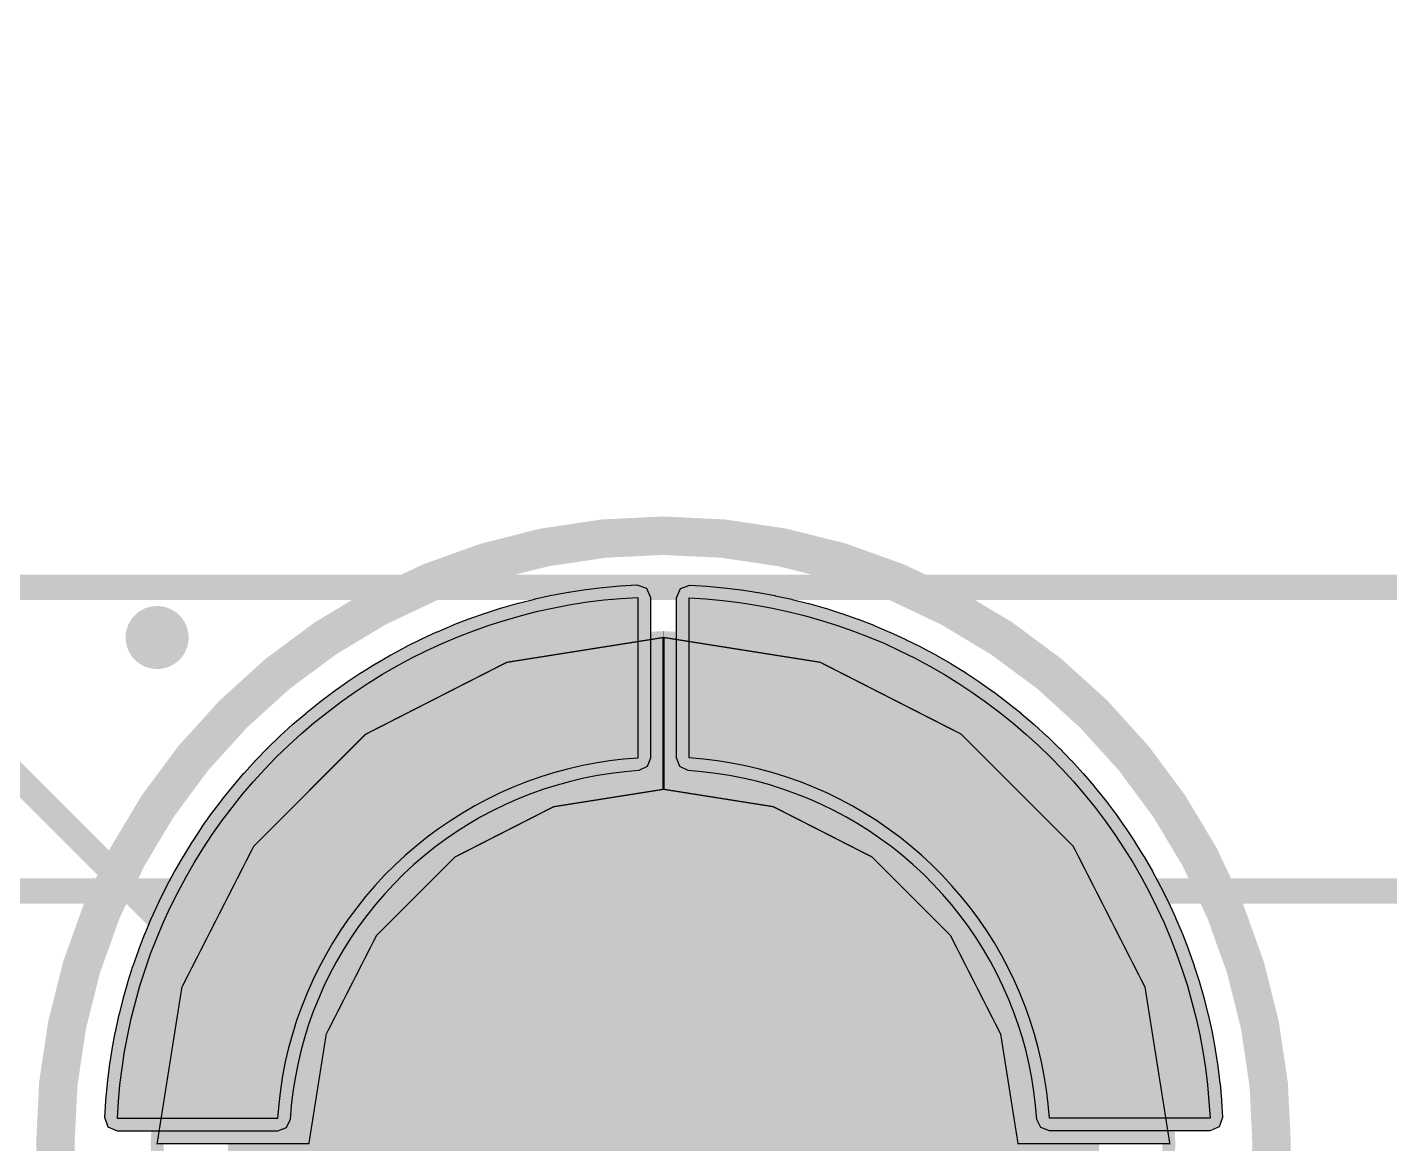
# Model space of a CAD drawing. Header units: millimetres. Extents: x -3 to 238, y -92 to 6.
# Drawn here: x 78.49 to 83.87, y -7 to -2.59 of the extents above; entities that cross this region are included whole.
import ezdxf

# ---------------------------------------------------------------- set-up
doc = ezdxf.new("R2010")
doc.units = ezdxf.units.MM
doc.header["$MEASUREMENT"] = 0
for name, color, linetype, true_color in [('Bottom-Layer', 7, 'Continuous', 0x0000ff), ('Bottom-Paste-Mask-Layer', 7, 'Continuous', 0x800000), ('Bottom-Silkscreen-Layer', 7, 'Continuous', 0x66cc33), ('Bottom-Solder-Mask-Layer', 7, 'Continuous', 0xaa00ff), ('Component-Marking-Layer', 7, 'Continuous', 0x66ffcc), ('Component-Shape-Layer', 7, 'Continuous', 0x00cccc), ('Document-Layer', 7, 'Continuous', 0xffffff), ('Multi-Layer', 7, 'Continuous', 0xc0c0c0), ('Pin-Soldering-Layer', 7, 'Continuous', 0xcc9999)]:
    doc.layers.add(name, color=color, linetype=linetype, true_color=true_color)

msp = doc.modelspace()

# ---------------------------------------------------------------- hatches: boundary and pattern name
at = {"layer": 'Bottom-Layer'}
for points in [[(79.4744, -6.8985), (78.8416, -6.8985), (78.8456, -6.8321), (78.8517, -6.7658), (78.8598, -6.6998), (78.87, -6.6341), (78.8821, -6.5686), (78.8963, -6.5036), (78.9125, -6.4391), (78.9306, -6.3751), (78.9508, -6.3117), (78.9728, -6.2489), (78.9968, -6.1869), (79.0227, -6.1256), (79.0505, -6.0651), (79.0801, -6.0055), (79.1115, -5.9469), (79.1447, -5.8892), (79.1797, -5.8327), (79.2164, -5.7772), (79.2548, -5.7228), (79.2949, -5.6697), (79.3366, -5.6179), (79.3798, -5.5673), (79.4246, -5.5181), (79.4709, -5.4703), (79.5187, -5.424), (79.5678, -5.3792), (79.6183, -5.3359), (79.6701, -5.2941), (79.7232, -5.254), (79.7775, -5.2155), (79.8329, -5.1788), (79.8895, -5.1437), (79.9471, -5.1104), (80.0057, -5.0789), (80.0652, -5.0492), (80.1257, -5.0214), (80.1869, -4.9955), (80.249, -4.9714), (80.3117, -4.9493), (80.3751, -4.9291), (80.4391, -4.9109), (80.5036, -4.8946), (80.5686, -4.8804), (80.634, -4.8681), (80.6997, -4.8579), (80.7657, -4.8497), (80.832, -4.8436), (80.8984, -4.8395), (80.8984, -5.4745), (80.8422, -5.4791), (80.7862, -5.4858), (80.7304, -5.4946), (80.6751, -5.5054), (80.6202, -5.5183), (80.5658, -5.5332), (80.5119, -5.5501), (80.4588, -5.569), (80.4064, -5.5898), (80.3548, -5.6125), (80.304, -5.6372), (80.2542, -5.6637), (80.2055, -5.692), (80.1578, -5.7222), (80.1112, -5.754), (80.0659, -5.7876), (80.0219, -5.8228), (79.9791, -5.8596), (79.9378, -5.898), (79.8979, -5.9379), (79.8595, -5.9792), (79.8227, -6.022), (79.7875, -6.066), (79.7539, -6.1113), (79.7221, -6.1579), (79.6919, -6.2056), (79.6636, -6.2543), (79.6371, -6.3041), (79.6124, -6.3549), (79.5897, -6.4065), (79.5688, -6.4589), (79.55, -6.5121), (79.5331, -6.5659), (79.5182, -6.6203), (79.5053, -6.6752), (79.4945, -6.7305), (79.4857, -6.7863), (79.479, -6.8423)], [(81.1017, -5.4742), (81.1017, -4.8414), (81.1681, -4.8455), (81.2344, -4.8516), (81.3004, -4.8597), (81.3661, -4.8698), (81.4316, -4.882), (81.4966, -4.8962), (81.5611, -4.9123), (81.6251, -4.9305), (81.6885, -4.9506), (81.7513, -4.9727), (81.8133, -4.9967), (81.8746, -5.0225), (81.9351, -5.0503), (81.9947, -5.0799), (82.0533, -5.1114), (82.1109, -5.1446), (82.1675, -5.1796), (82.223, -5.2163), (82.2773, -5.2547), (82.3304, -5.2948), (82.3823, -5.3364), (82.4329, -5.3797), (82.4821, -5.4245), (82.5298, -5.4708), (82.5762, -5.5185), (82.621, -5.5677), (82.6643, -5.6182), (82.7061, -5.67), (82.7462, -5.7231), (82.7846, -5.7773), (82.8214, -5.8328), (82.8565, -5.8893), (82.8897, -5.9469), (82.9212, -6.0055), (82.9509, -6.0651), (82.9788, -6.1255), (83.0047, -6.1868), (83.0288, -6.2488), (83.0509, -6.3115), (83.0711, -6.3749), (83.0893, -6.4389), (83.1055, -6.5034), (83.1198, -6.5684), (83.132, -6.6338), (83.1423, -6.6996), (83.1504, -6.7656), (83.1566, -6.8318), (83.1607, -6.8982), (82.5257, -6.8982), (82.5211, -6.842), (82.5144, -6.786), (82.5056, -6.7303), (82.4948, -6.6749), (82.4819, -6.62), (82.467, -6.5656), (82.4501, -6.5118), (82.4312, -6.4587), (82.4104, -6.4062), (82.3876, -6.3546), (82.363, -6.3039), (82.3365, -6.2541), (82.3081, -6.2053), (82.278, -6.1576), (82.2462, -6.1111), (82.2126, -6.0658), (82.1774, -6.0217), (82.1405, -5.979), (82.1022, -5.9377), (82.0623, -5.8978), (82.0209, -5.8594), (81.9782, -5.8225), (81.9341, -5.7873), (81.8888, -5.7538), (81.8423, -5.7219), (81.7946, -5.6918), (81.7458, -5.6634), (81.696, -5.6369), (81.6453, -5.6123), (81.5937, -5.5895), (81.5413, -5.5687), (81.4881, -5.5498), (81.4343, -5.5329), (81.3799, -5.518), (81.325, -5.5052), (81.2696, -5.4944), (81.2139, -5.4856), (81.1579, -5.4789)]]:
    msp.add_hatch(color=256, dxfattribs=at).paths.add_polyline_path(points)
at = {"layer": 'Bottom-Paste-Mask-Layer'}
for points in [[(79.4744, -6.8985), (78.8416, -6.8985), (78.8456, -6.8321), (78.8517, -6.7658), (78.8598, -6.6998), (78.87, -6.6341), (78.8821, -6.5686), (78.8963, -6.5036), (78.9125, -6.4391), (78.9306, -6.3751), (78.9508, -6.3117), (78.9728, -6.2489), (78.9968, -6.1869), (79.0227, -6.1256), (79.0505, -6.0651), (79.0801, -6.0055), (79.1115, -5.9469), (79.1447, -5.8892), (79.1797, -5.8327), (79.2164, -5.7772), (79.2548, -5.7228), (79.2949, -5.6697), (79.3366, -5.6179), (79.3798, -5.5673), (79.4246, -5.5181), (79.4709, -5.4703), (79.5187, -5.424), (79.5678, -5.3792), (79.6183, -5.3359), (79.6701, -5.2941), (79.7232, -5.254), (79.7775, -5.2155), (79.8329, -5.1788), (79.8895, -5.1437), (79.9471, -5.1104), (80.0057, -5.0789), (80.0652, -5.0492), (80.1257, -5.0214), (80.1869, -4.9955), (80.249, -4.9714), (80.3117, -4.9493), (80.3751, -4.9291), (80.4391, -4.9109), (80.5036, -4.8946), (80.5686, -4.8804), (80.634, -4.8681), (80.6997, -4.8579), (80.7657, -4.8497), (80.832, -4.8436), (80.8984, -4.8395), (80.8984, -5.4745), (80.8422, -5.4791), (80.7862, -5.4858), (80.7304, -5.4946), (80.6751, -5.5054), (80.6202, -5.5183), (80.5658, -5.5332), (80.5119, -5.5501), (80.4588, -5.569), (80.4064, -5.5898), (80.3548, -5.6125), (80.304, -5.6372), (80.2542, -5.6637), (80.2055, -5.692), (80.1578, -5.7222), (80.1112, -5.754), (80.0659, -5.7876), (80.0219, -5.8228), (79.9791, -5.8596), (79.9378, -5.898), (79.8979, -5.9379), (79.8595, -5.9792), (79.8227, -6.022), (79.7875, -6.066), (79.7539, -6.1113), (79.7221, -6.1579), (79.6919, -6.2056), (79.6636, -6.2543), (79.6371, -6.3041), (79.6124, -6.3549), (79.5897, -6.4065), (79.5688, -6.4589), (79.55, -6.5121), (79.5331, -6.5659), (79.5182, -6.6203), (79.5053, -6.6752), (79.4945, -6.7305), (79.4857, -6.7863), (79.479, -6.8423)], [(81.1017, -5.4742), (81.1017, -4.8414), (81.1681, -4.8455), (81.2344, -4.8516), (81.3004, -4.8597), (81.3661, -4.8698), (81.4316, -4.882), (81.4966, -4.8962), (81.5611, -4.9123), (81.6251, -4.9305), (81.6885, -4.9506), (81.7513, -4.9727), (81.8133, -4.9967), (81.8746, -5.0225), (81.9351, -5.0503), (81.9947, -5.0799), (82.0533, -5.1114), (82.1109, -5.1446), (82.1675, -5.1796), (82.223, -5.2163), (82.2773, -5.2547), (82.3304, -5.2948), (82.3823, -5.3364), (82.4329, -5.3797), (82.4821, -5.4245), (82.5298, -5.4708), (82.5762, -5.5185), (82.621, -5.5677), (82.6643, -5.6182), (82.7061, -5.67), (82.7462, -5.7231), (82.7846, -5.7773), (82.8214, -5.8328), (82.8565, -5.8893), (82.8897, -5.9469), (82.9212, -6.0055), (82.9509, -6.0651), (82.9788, -6.1255), (83.0047, -6.1868), (83.0288, -6.2488), (83.0509, -6.3115), (83.0711, -6.3749), (83.0893, -6.4389), (83.1055, -6.5034), (83.1198, -6.5684), (83.132, -6.6338), (83.1423, -6.6996), (83.1504, -6.7656), (83.1566, -6.8318), (83.1607, -6.8982), (82.5257, -6.8982), (82.5211, -6.842), (82.5144, -6.786), (82.5056, -6.7303), (82.4948, -6.6749), (82.4819, -6.62), (82.467, -6.5656), (82.4501, -6.5118), (82.4312, -6.4587), (82.4104, -6.4062), (82.3876, -6.3546), (82.363, -6.3039), (82.3365, -6.2541), (82.3081, -6.2053), (82.278, -6.1576), (82.2462, -6.1111), (82.2126, -6.0658), (82.1774, -6.0217), (82.1405, -5.979), (82.1022, -5.9377), (82.0623, -5.8978), (82.0209, -5.8594), (81.9782, -5.8225), (81.9341, -5.7873), (81.8888, -5.7538), (81.8423, -5.7219), (81.7946, -5.6918), (81.7458, -5.6634), (81.696, -5.6369), (81.6453, -5.6123), (81.5937, -5.5895), (81.5413, -5.5687), (81.4881, -5.5498), (81.4343, -5.5329), (81.3799, -5.518), (81.325, -5.5052), (81.2696, -5.4944), (81.2139, -5.4856), (81.1579, -5.4789)]]:
    msp.add_hatch(color=256, dxfattribs=at).paths.add_polyline_path(points)
at = {"layer": 'Bottom-Solder-Mask-Layer'}
for points in [[(79.5288, -6.8473), (79.5242, -6.9026), (79.5083, -6.9353), (79.4744, -6.9485), (78.8416, -6.9485), (78.8052, -6.9328), (78.7917, -6.8955), (78.7957, -6.829), (78.7958, -6.8283), (78.7958, -6.8275), (78.8019, -6.7613), (78.802, -6.7605), (78.8021, -6.7597), (78.8102, -6.6937), (78.8103, -6.6929), (78.8104, -6.6922), (78.8205, -6.6264), (78.8207, -6.6257), (78.8208, -6.6249), (78.833, -6.5595), (78.8331, -6.5587), (78.8333, -6.558), (78.8474, -6.493), (78.8476, -6.4922), (78.8478, -6.4915), (78.864, -6.4269), (78.8642, -6.4262), (78.8644, -6.4255), (78.8825, -6.3614), (78.8828, -6.3607), (78.883, -6.36), (78.9031, -6.2966), (78.9033, -6.2958), (78.9036, -6.2951), (78.9257, -6.2323), (78.9259, -6.2316), (78.9262, -6.2309), (78.9502, -6.1688), (78.9505, -6.1681), (78.9507, -6.1674), (78.9766, -6.1061), (78.9769, -6.1054), (78.9773, -6.1047), (79.005, -6.0442), (79.0053, -6.0435), (79.0057, -6.0428), (79.0353, -5.9833), (79.0356, -5.9826), (79.036, -5.9819), (79.0675, -5.9233), (79.0678, -5.9226), (79.0682, -5.9219), (79.1014, -5.8643), (79.1018, -5.8636), (79.1022, -5.863), (79.1372, -5.8064), (79.1376, -5.8057), (79.138, -5.8051), (79.1748, -5.7496), (79.1752, -5.7489), (79.1756, -5.7483), (79.214, -5.694), (79.2145, -5.6934), (79.2149, -5.6927), (79.255, -5.6396), (79.2555, -5.639), (79.2559, -5.6384), (79.2976, -5.5866), (79.2981, -5.586), (79.2986, -5.5854), (79.3419, -5.5348), (79.3424, -5.5342), (79.3429, -5.5337), (79.3876, -5.4845), (79.3882, -5.4839), (79.3887, -5.4833), (79.435, -5.4356), (79.4356, -5.435), (79.4361, -5.4345), (79.4838, -5.3881), (79.4844, -5.3876), (79.4849, -5.3871), (79.5341, -5.3422), (79.5347, -5.3417), (79.5353, -5.3412), (79.5857, -5.2979), (79.5863, -5.2974), (79.5869, -5.2969), (79.6388, -5.2552), (79.6394, -5.2547), (79.64, -5.2542), (79.693, -5.2141), (79.6937, -5.2136), (79.6943, -5.2132), (79.7486, -5.1747), (79.7492, -5.1743), (79.7498, -5.1739), (79.8053, -5.1371), (79.8059, -5.1367), (79.8066, -5.1363), (79.8631, -5.1012), (79.8638, -5.1008), (79.8645, -5.1004), (79.9221, -5.0671), (79.9227, -5.0668), (79.9234, -5.0664), (79.982, -5.0349), (79.9827, -5.0345), (79.9834, -5.0342), (80.0429, -5.0045), (80.0436, -5.0042), (80.0443, -5.0038), (80.1048, -4.976), (80.1055, -4.9757), (80.1062, -4.9754), (80.1674, -4.9494), (80.1681, -4.9491), (80.1688, -4.9488), (80.2309, -4.9248), (80.2316, -4.9245), (80.2323, -4.9243), (80.2951, -4.9021), (80.2958, -4.9019), (80.2965, -4.9016), (80.3599, -4.8815), (80.3607, -4.8812), (80.3614, -4.881), (80.4254, -4.8628), (80.4261, -4.8626), (80.4269, -4.8624), (80.4914, -4.8461), (80.4921, -4.846), (80.4929, -4.8458), (80.5579, -4.8315), (80.5586, -4.8314), (80.5594, -4.8312), (80.6248, -4.819), (80.6255, -4.8189), (80.6263, -4.8187), (80.692, -4.8085), (80.6928, -4.8084), (80.6936, -4.8083), (80.7596, -4.8001), (80.7604, -4.8), (80.7611, -4.8), (80.8274, -4.7938), (80.8281, -4.7938), (80.8289, -4.7937), (80.8953, -4.7896), (80.9326, -4.8031), (80.9484, -4.8395), (80.9484, -5.4745), (80.9352, -5.5084), (80.9025, -5.5243), (80.8472, -5.5289), (80.793, -5.5354), (80.7391, -5.5439), (80.6856, -5.5543), (80.6325, -5.5668), (80.5799, -5.5812), (80.5278, -5.5975), (80.4764, -5.6158), (80.4257, -5.6359), (80.3758, -5.6579), (80.3267, -5.6818), (80.2786, -5.7074), (80.2314, -5.7348), (80.1853, -5.7639), (80.1402, -5.7947), (80.0964, -5.8272), (80.0538, -5.8613), (80.0125, -5.8969), (79.9725, -5.934), (79.9339, -5.9726), (79.8968, -6.0126), (79.8612, -6.0539), (79.8271, -6.0965), (79.7946, -6.1404), (79.7638, -6.1854), (79.7347, -6.2315), (79.7073, -6.2787), (79.6817, -6.3268), (79.6578, -6.3759), (79.6358, -6.4258), (79.6157, -6.4765), (79.5974, -6.5279), (79.5811, -6.58), (79.5667, -6.6326), (79.5542, -6.6857), (79.5437, -6.7392), (79.5352, -6.7931)], [(81.1529, -5.5286), (81.0976, -5.5241), (81.0649, -5.5081), (81.0517, -5.4742), (81.0517, -4.8414), (81.0674, -4.805), (81.1047, -4.7915), (81.1711, -4.7956), (81.1719, -4.7956), (81.1727, -4.7957), (81.2389, -4.8018), (81.2397, -4.8018), (81.2405, -4.8019), (81.3065, -4.8101), (81.3073, -4.8102), (81.308, -4.8103), (81.3737, -4.8204), (81.3745, -4.8205), (81.3753, -4.8207), (81.4407, -4.8328), (81.4415, -4.833), (81.4422, -4.8331), (81.5072, -4.8473), (81.508, -4.8475), (81.5087, -4.8477), (81.5732, -4.8638), (81.574, -4.864), (81.5747, -4.8642), (81.6387, -4.8824), (81.6395, -4.8826), (81.6402, -4.8828), (81.7036, -4.903), (81.7044, -4.9032), (81.7051, -4.9034), (81.7679, -4.9255), (81.7686, -4.9258), (81.7693, -4.926), (81.8313, -4.95), (81.8321, -4.9503), (81.8328, -4.9506), (81.8941, -4.9765), (81.8948, -4.9768), (81.8955, -4.9771), (81.9559, -5.0049), (81.9567, -5.0052), (81.9573, -5.0055), (82.0169, -5.0352), (82.0176, -5.0355), (82.0183, -5.0359), (82.0769, -5.0673), (82.0776, -5.0677), (82.0783, -5.0681), (82.1359, -5.1013), (82.1366, -5.1017), (82.1372, -5.1021), (82.1938, -5.137), (82.1945, -5.1375), (82.1951, -5.1379), (82.2506, -5.1746), (82.2512, -5.175), (82.2519, -5.1755), (82.3062, -5.2139), (82.3068, -5.2143), (82.3074, -5.2148), (82.3605, -5.2548), (82.3612, -5.2553), (82.3618, -5.2558), (82.4136, -5.2975), (82.4142, -5.298), (82.4148, -5.2985), (82.4654, -5.3417), (82.4659, -5.3422), (82.4665, -5.3427), (82.5157, -5.3875), (82.5163, -5.388), (82.5168, -5.3886), (82.5646, -5.4349), (82.5652, -5.4354), (82.5657, -5.436), (82.612, -5.4837), (82.6126, -5.4842), (82.6131, -5.4848), (82.6579, -5.5339), (82.6585, -5.5345), (82.659, -5.5351), (82.7023, -5.5856), (82.7028, -5.5862), (82.7033, -5.5868), (82.745, -5.6386), (82.7455, -5.6392), (82.7459, -5.6398), (82.7861, -5.6929), (82.7865, -5.6935), (82.787, -5.6941), (82.8254, -5.7484), (82.8259, -5.7491), (82.8263, -5.7497), (82.8631, -5.8051), (82.8635, -5.8058), (82.8639, -5.8064), (82.899, -5.863), (82.8994, -5.8636), (82.8998, -5.8643), (82.933, -5.9219), (82.9334, -5.9226), (82.9338, -5.9233), (82.9653, -5.9819), (82.9656, -5.9825), (82.966, -5.9832), (82.9957, -6.0427), (82.996, -6.0435), (82.9964, -6.0442), (83.0242, -6.1046), (83.0245, -6.1053), (83.0248, -6.106), (83.0507, -6.1672), (83.051, -6.168), (83.0513, -6.1687), (83.0754, -6.2307), (83.0757, -6.2315), (83.0759, -6.2322), (83.098, -6.2949), (83.0983, -6.2956), (83.0985, -6.2964), (83.1187, -6.3598), (83.119, -6.3605), (83.1192, -6.3613), (83.1374, -6.4252), (83.1376, -6.426), (83.1378, -6.4267), (83.154, -6.4912), (83.1542, -6.492), (83.1544, -6.4927), (83.1686, -6.5577), (83.1688, -6.5585), (83.1689, -6.5592), (83.1812, -6.6246), (83.1813, -6.6254), (83.1814, -6.6261), (83.1917, -6.6919), (83.1918, -6.6926), (83.1919, -6.6934), (83.2001, -6.7595), (83.2001, -6.7602), (83.2002, -6.761), (83.2064, -6.8272), (83.2064, -6.828), (83.2065, -6.8287), (83.2106, -6.8951), (83.1971, -6.9325), (83.1607, -6.9482), (82.5257, -6.9482), (82.4918, -6.935), (82.4759, -6.9023), (82.4713, -6.847), (82.4648, -6.7929), (82.4563, -6.739), (82.4459, -6.6855), (82.4334, -6.6323), (82.419, -6.5797), (82.4027, -6.5277), (82.3844, -6.4763), (82.3643, -6.4256), (82.3423, -6.3756), (82.3184, -6.3266), (82.2928, -6.2784), (82.2654, -6.2312), (82.2362, -6.1851), (82.2054, -6.1401), (82.173, -6.0963), (82.1389, -6.0536), (82.1033, -6.0123), (82.0662, -5.9724), (82.0276, -5.9338), (81.9876, -5.8966), (81.9463, -5.861), (81.9036, -5.827), (81.8598, -5.7945), (81.8148, -5.7637), (81.7687, -5.7345), (81.7215, -5.7071), (81.6734, -5.6815), (81.6243, -5.6577), (81.5744, -5.6356), (81.5237, -5.6155), (81.4723, -5.5973), (81.4202, -5.5809), (81.3676, -5.5665), (81.3145, -5.5541), (81.2609, -5.5436), (81.207, -5.5351)]]:
    msp.add_hatch(color=256, dxfattribs=at).paths.add_polyline_path(points)
at = {"layer": 'Component-Marking-Layer'}
msp.add_hatch(color=256, dxfattribs=at).paths.add_polyline_path([(78.9384, -4.9982, 1), (79.0584, -4.9982, 1)])
msp.add_hatch(color=256, dxfattribs=at).paths.add_polyline_path([(78.9384, -4.9982, 1), (79.0584, -4.9982, 1)])
at = {"layer": 'Multi-Layer'}
msp.add_hatch(color=256, dxfattribs=at).paths.add_polyline_path([(79.6002, -7, 1), (82.4002, -7, 1)])
msp.add_hatch(color=256, dxfattribs=at).paths.add_polyline_path([(79.6002, -7, 1), (82.4002, -7, 1)])
at = {"layer": 'Pin-Soldering-Layer'}
for points in [[(78.9984, -6.9985), (79.5984, -6.9985), (79.6669, -6.5659), (79.8658, -6.1756), (80.1755, -5.8659), (80.5658, -5.667), (80.9984, -5.5985), (80.9984, -4.9985), (80.3804, -5.0964), (79.8228, -5.3805), (79.3804, -5.8229), (79.0963, -6.3805)], [(78.9984, -6.9985), (79.5984, -6.9985), (79.6669, -6.5659), (79.8658, -6.1756), (80.1755, -5.8659), (80.5658, -5.667), (80.9984, -5.5985), (80.9984, -4.9985), (80.3804, -5.0964), (79.8228, -5.3805), (79.3804, -5.8229), (79.0963, -6.3805)], [(81.0017, -4.9982), (81.0017, -5.5982), (81.4343, -5.6668), (81.8246, -5.8656), (82.1343, -6.1753), (82.3332, -6.5656), (82.4017, -6.9982), (83.0017, -6.9982), (82.9038, -6.3802), (82.6197, -5.8227), (82.1773, -5.3802), (81.6197, -5.0961)], [(81.0017, -4.9982), (81.0017, -5.5982), (81.4343, -5.6668), (81.8246, -5.8656), (82.1343, -6.1753), (82.3332, -6.5656), (82.4017, -6.9982), (83.0017, -6.9982), (82.9038, -6.3802), (82.6197, -5.8227), (82.1773, -5.3802), (81.6197, -5.0961)]]:
    msp.add_hatch(color=256, dxfattribs=at).paths.add_polyline_path(points)

# ---------------------------------------------------------------- linework, layer by layer
at = {"layer": 'Bottom-Layer'}
for points in [[(79.4744, -6.8985), (78.8416, -6.8985), (78.8456, -6.8321), (78.8517, -6.7658), (78.8598, -6.6998), (78.87, -6.6341), (78.8821, -6.5686), (78.8963, -6.5036), (78.9125, -6.4391), (78.9306, -6.3751), (78.9508, -6.3117), (78.9728, -6.2489), (78.9968, -6.1869), (79.0227, -6.1256), (79.0505, -6.0651), (79.0801, -6.0055), (79.1115, -5.9469), (79.1447, -5.8892), (79.1797, -5.8327), (79.2164, -5.7772), (79.2548, -5.7228), (79.2949, -5.6697), (79.3366, -5.6179), (79.3798, -5.5673), (79.4246, -5.5181), (79.4709, -5.4703), (79.5187, -5.424), (79.5678, -5.3792), (79.6183, -5.3359), (79.6701, -5.2941), (79.7232, -5.254), (79.7775, -5.2155), (79.8329, -5.1788), (79.8895, -5.1437), (79.9471, -5.1104), (80.0057, -5.0789), (80.0652, -5.0492), (80.1257, -5.0214), (80.1869, -4.9955), (80.249, -4.9714), (80.3117, -4.9493), (80.3751, -4.9291), (80.4391, -4.9109), (80.5036, -4.8946), (80.5686, -4.8804), (80.634, -4.8681), (80.6997, -4.8579), (80.7657, -4.8497), (80.832, -4.8436), (80.8984, -4.8395), (80.8984, -5.4745), (80.8422, -5.4791), (80.7862, -5.4858), (80.7304, -5.4946), (80.6751, -5.5054), (80.6202, -5.5183), (80.5658, -5.5332), (80.5119, -5.5501), (80.4588, -5.569), (80.4064, -5.5898), (80.3548, -5.6125), (80.304, -5.6372), (80.2542, -5.6637), (80.2055, -5.692), (80.1578, -5.7222), (80.1112, -5.754), (80.0659, -5.7876), (80.0219, -5.8228), (79.9791, -5.8596), (79.9378, -5.898), (79.8979, -5.9379), (79.8595, -5.9792), (79.8227, -6.022), (79.7875, -6.066), (79.7539, -6.1113), (79.7221, -6.1579), (79.6919, -6.2056), (79.6636, -6.2543), (79.6371, -6.3041), (79.6124, -6.3549), (79.5897, -6.4065), (79.5688, -6.4589), (79.55, -6.5121), (79.5331, -6.5659), (79.5182, -6.6203), (79.5053, -6.6752), (79.4945, -6.7305), (79.4857, -6.7863), (79.479, -6.8423)], [(81.1017, -5.4742), (81.1017, -4.8414), (81.1681, -4.8455), (81.2344, -4.8516), (81.3004, -4.8597), (81.3661, -4.8698), (81.4316, -4.882), (81.4966, -4.8962), (81.5611, -4.9123), (81.6251, -4.9305), (81.6885, -4.9506), (81.7513, -4.9727), (81.8133, -4.9967), (81.8746, -5.0225), (81.9351, -5.0503), (81.9947, -5.0799), (82.0533, -5.1114), (82.1109, -5.1446), (82.1675, -5.1796), (82.223, -5.2163), (82.2773, -5.2547), (82.3304, -5.2948), (82.3823, -5.3364), (82.4329, -5.3797), (82.4821, -5.4245), (82.5298, -5.4708), (82.5762, -5.5185), (82.621, -5.5677), (82.6643, -5.6182), (82.7061, -5.67), (82.7462, -5.7231), (82.7846, -5.7773), (82.8214, -5.8328), (82.8565, -5.8893), (82.8897, -5.9469), (82.9212, -6.0055), (82.9509, -6.0651), (82.9788, -6.1255), (83.0047, -6.1868), (83.0288, -6.2488), (83.0509, -6.3115), (83.0711, -6.3749), (83.0893, -6.4389), (83.1055, -6.5034), (83.1198, -6.5684), (83.132, -6.6338), (83.1423, -6.6996), (83.1504, -6.7656), (83.1566, -6.8318), (83.1607, -6.8982), (82.5257, -6.8982), (82.5211, -6.842), (82.5144, -6.786), (82.5056, -6.7303), (82.4948, -6.6749), (82.4819, -6.62), (82.467, -6.5656), (82.4501, -6.5118), (82.4312, -6.4587), (82.4104, -6.4062), (82.3876, -6.3546), (82.363, -6.3039), (82.3365, -6.2541), (82.3081, -6.2053), (82.278, -6.1576), (82.2462, -6.1111), (82.2126, -6.0658), (82.1774, -6.0217), (82.1405, -5.979), (82.1022, -5.9377), (82.0623, -5.8978), (82.0209, -5.8594), (81.9782, -5.8225), (81.9341, -5.7873), (81.8888, -5.7538), (81.8423, -5.7219), (81.7946, -5.6918), (81.7458, -5.6634), (81.696, -5.6369), (81.6453, -5.6123), (81.5937, -5.5895), (81.5413, -5.5687), (81.4881, -5.5498), (81.4343, -5.5329), (81.3799, -5.518), (81.325, -5.5052), (81.2696, -5.4944), (81.2139, -5.4856), (81.1579, -5.4789)]]:
    msp.add_lwpolyline(points, close=True, dxfattribs=at)
at = {"layer": 'Bottom-Paste-Mask-Layer'}
for points in [[(79.4744, -6.8985), (78.8416, -6.8985), (78.8456, -6.8321), (78.8517, -6.7658), (78.8598, -6.6998), (78.87, -6.6341), (78.8821, -6.5686), (78.8963, -6.5036), (78.9125, -6.4391), (78.9306, -6.3751), (78.9508, -6.3117), (78.9728, -6.2489), (78.9968, -6.1869), (79.0227, -6.1256), (79.0505, -6.0651), (79.0801, -6.0055), (79.1115, -5.9469), (79.1447, -5.8892), (79.1797, -5.8327), (79.2164, -5.7772), (79.2548, -5.7228), (79.2949, -5.6697), (79.3366, -5.6179), (79.3798, -5.5673), (79.4246, -5.5181), (79.4709, -5.4703), (79.5187, -5.424), (79.5678, -5.3792), (79.6183, -5.3359), (79.6701, -5.2941), (79.7232, -5.254), (79.7775, -5.2155), (79.8329, -5.1788), (79.8895, -5.1437), (79.9471, -5.1104), (80.0057, -5.0789), (80.0652, -5.0492), (80.1257, -5.0214), (80.1869, -4.9955), (80.249, -4.9714), (80.3117, -4.9493), (80.3751, -4.9291), (80.4391, -4.9109), (80.5036, -4.8946), (80.5686, -4.8804), (80.634, -4.8681), (80.6997, -4.8579), (80.7657, -4.8497), (80.832, -4.8436), (80.8984, -4.8395), (80.8984, -5.4745), (80.8422, -5.4791), (80.7862, -5.4858), (80.7304, -5.4946), (80.6751, -5.5054), (80.6202, -5.5183), (80.5658, -5.5332), (80.5119, -5.5501), (80.4588, -5.569), (80.4064, -5.5898), (80.3548, -5.6125), (80.304, -5.6372), (80.2542, -5.6637), (80.2055, -5.692), (80.1578, -5.7222), (80.1112, -5.754), (80.0659, -5.7876), (80.0219, -5.8228), (79.9791, -5.8596), (79.9378, -5.898), (79.8979, -5.9379), (79.8595, -5.9792), (79.8227, -6.022), (79.7875, -6.066), (79.7539, -6.1113), (79.7221, -6.1579), (79.6919, -6.2056), (79.6636, -6.2543), (79.6371, -6.3041), (79.6124, -6.3549), (79.5897, -6.4065), (79.5688, -6.4589), (79.55, -6.5121), (79.5331, -6.5659), (79.5182, -6.6203), (79.5053, -6.6752), (79.4945, -6.7305), (79.4857, -6.7863), (79.479, -6.8423)], [(81.1017, -5.4742), (81.1017, -4.8414), (81.1681, -4.8455), (81.2344, -4.8516), (81.3004, -4.8597), (81.3661, -4.8698), (81.4316, -4.882), (81.4966, -4.8962), (81.5611, -4.9123), (81.6251, -4.9305), (81.6885, -4.9506), (81.7513, -4.9727), (81.8133, -4.9967), (81.8746, -5.0225), (81.9351, -5.0503), (81.9947, -5.0799), (82.0533, -5.1114), (82.1109, -5.1446), (82.1675, -5.1796), (82.223, -5.2163), (82.2773, -5.2547), (82.3304, -5.2948), (82.3823, -5.3364), (82.4329, -5.3797), (82.4821, -5.4245), (82.5298, -5.4708), (82.5762, -5.5185), (82.621, -5.5677), (82.6643, -5.6182), (82.7061, -5.67), (82.7462, -5.7231), (82.7846, -5.7773), (82.8214, -5.8328), (82.8565, -5.8893), (82.8897, -5.9469), (82.9212, -6.0055), (82.9509, -6.0651), (82.9788, -6.1255), (83.0047, -6.1868), (83.0288, -6.2488), (83.0509, -6.3115), (83.0711, -6.3749), (83.0893, -6.4389), (83.1055, -6.5034), (83.1198, -6.5684), (83.132, -6.6338), (83.1423, -6.6996), (83.1504, -6.7656), (83.1566, -6.8318), (83.1607, -6.8982), (82.5257, -6.8982), (82.5211, -6.842), (82.5144, -6.786), (82.5056, -6.7303), (82.4948, -6.6749), (82.4819, -6.62), (82.467, -6.5656), (82.4501, -6.5118), (82.4312, -6.4587), (82.4104, -6.4062), (82.3876, -6.3546), (82.363, -6.3039), (82.3365, -6.2541), (82.3081, -6.2053), (82.278, -6.1576), (82.2462, -6.1111), (82.2126, -6.0658), (82.1774, -6.0217), (82.1405, -5.979), (82.1022, -5.9377), (82.0623, -5.8978), (82.0209, -5.8594), (81.9782, -5.8225), (81.9341, -5.7873), (81.8888, -5.7538), (81.8423, -5.7219), (81.7946, -5.6918), (81.7458, -5.6634), (81.696, -5.6369), (81.6453, -5.6123), (81.5937, -5.5895), (81.5413, -5.5687), (81.4881, -5.5498), (81.4343, -5.5329), (81.3799, -5.518), (81.325, -5.5052), (81.2696, -5.4944), (81.2139, -5.4856), (81.1579, -5.4789)]]:
    msp.add_lwpolyline(points, close=True, dxfattribs=at)
at = {"layer": 'Bottom-Silkscreen-Layer', "const_width": 0.152}
msp.add_lwpolyline([(78.596, -7, 1), (83.4043, -7), (83.4043, -7, 1), (78.596, -7)], format="xyb", dxfattribs=at)
msp.add_lwpolyline([(78.596, -7, 1), (83.4043, -7), (83.4043, -7, 1), (78.596, -7)], format="xyb", dxfattribs=at)
at = {"layer": 'Bottom-Solder-Mask-Layer'}
for points in [[(79.5288, -6.8473), (79.5242, -6.9026), (79.5083, -6.9353), (79.4744, -6.9485), (78.8416, -6.9485), (78.8052, -6.9328), (78.7917, -6.8955), (78.7957, -6.829), (78.7958, -6.8283), (78.7958, -6.8275), (78.8019, -6.7613), (78.802, -6.7605), (78.8021, -6.7597), (78.8102, -6.6937), (78.8103, -6.6929), (78.8104, -6.6922), (78.8205, -6.6264), (78.8207, -6.6257), (78.8208, -6.6249), (78.833, -6.5595), (78.8331, -6.5587), (78.8333, -6.558), (78.8474, -6.493), (78.8476, -6.4922), (78.8478, -6.4915), (78.864, -6.4269), (78.8642, -6.4262), (78.8644, -6.4255), (78.8825, -6.3614), (78.8828, -6.3607), (78.883, -6.36), (78.9031, -6.2966), (78.9033, -6.2958), (78.9036, -6.2951), (78.9257, -6.2323), (78.9259, -6.2316), (78.9262, -6.2309), (78.9502, -6.1688), (78.9505, -6.1681), (78.9507, -6.1674), (78.9766, -6.1061), (78.9769, -6.1054), (78.9773, -6.1047), (79.005, -6.0442), (79.0053, -6.0435), (79.0057, -6.0428), (79.0353, -5.9833), (79.0356, -5.9826), (79.036, -5.9819), (79.0675, -5.9233), (79.0678, -5.9226), (79.0682, -5.9219), (79.1014, -5.8643), (79.1018, -5.8636), (79.1022, -5.863), (79.1372, -5.8064), (79.1376, -5.8057), (79.138, -5.8051), (79.1748, -5.7496), (79.1752, -5.7489), (79.1756, -5.7483), (79.214, -5.694), (79.2145, -5.6934), (79.2149, -5.6927), (79.255, -5.6396), (79.2555, -5.639), (79.2559, -5.6384), (79.2976, -5.5866), (79.2981, -5.586), (79.2986, -5.5854), (79.3419, -5.5348), (79.3424, -5.5342), (79.3429, -5.5337), (79.3876, -5.4845), (79.3882, -5.4839), (79.3887, -5.4833), (79.435, -5.4356), (79.4356, -5.435), (79.4361, -5.4345), (79.4838, -5.3881), (79.4844, -5.3876), (79.4849, -5.3871), (79.5341, -5.3422), (79.5347, -5.3417), (79.5353, -5.3412), (79.5857, -5.2979), (79.5863, -5.2974), (79.5869, -5.2969), (79.6388, -5.2552), (79.6394, -5.2547), (79.64, -5.2542), (79.693, -5.2141), (79.6937, -5.2136), (79.6943, -5.2132), (79.7486, -5.1747), (79.7492, -5.1743), (79.7498, -5.1739), (79.8053, -5.1371), (79.8059, -5.1367), (79.8066, -5.1363), (79.8631, -5.1012), (79.8638, -5.1008), (79.8645, -5.1004), (79.9221, -5.0671), (79.9227, -5.0668), (79.9234, -5.0664), (79.982, -5.0349), (79.9827, -5.0345), (79.9834, -5.0342), (80.0429, -5.0045), (80.0436, -5.0042), (80.0443, -5.0038), (80.1048, -4.976), (80.1055, -4.9757), (80.1062, -4.9754), (80.1674, -4.9494), (80.1681, -4.9491), (80.1688, -4.9488), (80.2309, -4.9248), (80.2316, -4.9245), (80.2323, -4.9243), (80.2951, -4.9021), (80.2958, -4.9019), (80.2965, -4.9016), (80.3599, -4.8815), (80.3607, -4.8812), (80.3614, -4.881), (80.4254, -4.8628), (80.4261, -4.8626), (80.4269, -4.8624), (80.4914, -4.8461), (80.4921, -4.846), (80.4929, -4.8458), (80.5579, -4.8315), (80.5586, -4.8314), (80.5594, -4.8312), (80.6248, -4.819), (80.6255, -4.8189), (80.6263, -4.8187), (80.692, -4.8085), (80.6928, -4.8084), (80.6936, -4.8083), (80.7596, -4.8001), (80.7604, -4.8), (80.7611, -4.8), (80.8274, -4.7938), (80.8281, -4.7938), (80.8289, -4.7937), (80.8953, -4.7896), (80.9326, -4.8031), (80.9484, -4.8395), (80.9484, -5.4745), (80.9352, -5.5084), (80.9025, -5.5243), (80.8472, -5.5289), (80.793, -5.5354), (80.7391, -5.5439), (80.6856, -5.5543), (80.6325, -5.5668), (80.5799, -5.5812), (80.5278, -5.5975), (80.4764, -5.6158), (80.4257, -5.6359), (80.3758, -5.6579), (80.3267, -5.6818), (80.2786, -5.7074), (80.2314, -5.7348), (80.1853, -5.7639), (80.1402, -5.7947), (80.0964, -5.8272), (80.0538, -5.8613), (80.0125, -5.8969), (79.9725, -5.934), (79.9339, -5.9726), (79.8968, -6.0126), (79.8612, -6.0539), (79.8271, -6.0965), (79.7946, -6.1404), (79.7638, -6.1854), (79.7347, -6.2315), (79.7073, -6.2787), (79.6817, -6.3268), (79.6578, -6.3759), (79.6358, -6.4258), (79.6157, -6.4765), (79.5974, -6.5279), (79.5811, -6.58), (79.5667, -6.6326), (79.5542, -6.6857), (79.5437, -6.7392), (79.5352, -6.7931)], [(81.1529, -5.5286), (81.0976, -5.5241), (81.0649, -5.5081), (81.0517, -5.4742), (81.0517, -4.8414), (81.0674, -4.805), (81.1047, -4.7915), (81.1711, -4.7956), (81.1719, -4.7956), (81.1727, -4.7957), (81.2389, -4.8018), (81.2397, -4.8018), (81.2405, -4.8019), (81.3065, -4.8101), (81.3073, -4.8102), (81.308, -4.8103), (81.3737, -4.8204), (81.3745, -4.8205), (81.3753, -4.8207), (81.4407, -4.8328), (81.4415, -4.833), (81.4422, -4.8331), (81.5072, -4.8473), (81.508, -4.8475), (81.5087, -4.8477), (81.5732, -4.8638), (81.574, -4.864), (81.5747, -4.8642), (81.6387, -4.8824), (81.6395, -4.8826), (81.6402, -4.8828), (81.7036, -4.903), (81.7044, -4.9032), (81.7051, -4.9034), (81.7679, -4.9255), (81.7686, -4.9258), (81.7693, -4.926), (81.8313, -4.95), (81.8321, -4.9503), (81.8328, -4.9506), (81.8941, -4.9765), (81.8948, -4.9768), (81.8955, -4.9771), (81.9559, -5.0049), (81.9567, -5.0052), (81.9573, -5.0055), (82.0169, -5.0352), (82.0176, -5.0355), (82.0183, -5.0359), (82.0769, -5.0673), (82.0776, -5.0677), (82.0783, -5.0681), (82.1359, -5.1013), (82.1366, -5.1017), (82.1372, -5.1021), (82.1938, -5.137), (82.1945, -5.1375), (82.1951, -5.1379), (82.2506, -5.1746), (82.2512, -5.175), (82.2519, -5.1755), (82.3062, -5.2139), (82.3068, -5.2143), (82.3074, -5.2148), (82.3605, -5.2548), (82.3612, -5.2553), (82.3618, -5.2558), (82.4136, -5.2975), (82.4142, -5.298), (82.4148, -5.2985), (82.4654, -5.3417), (82.4659, -5.3422), (82.4665, -5.3427), (82.5157, -5.3875), (82.5163, -5.388), (82.5168, -5.3886), (82.5646, -5.4349), (82.5652, -5.4354), (82.5657, -5.436), (82.612, -5.4837), (82.6126, -5.4842), (82.6131, -5.4848), (82.6579, -5.5339), (82.6585, -5.5345), (82.659, -5.5351), (82.7023, -5.5856), (82.7028, -5.5862), (82.7033, -5.5868), (82.745, -5.6386), (82.7455, -5.6392), (82.7459, -5.6398), (82.7861, -5.6929), (82.7865, -5.6935), (82.787, -5.6941), (82.8254, -5.7484), (82.8259, -5.7491), (82.8263, -5.7497), (82.8631, -5.8051), (82.8635, -5.8058), (82.8639, -5.8064), (82.899, -5.863), (82.8994, -5.8636), (82.8998, -5.8643), (82.933, -5.9219), (82.9334, -5.9226), (82.9338, -5.9233), (82.9653, -5.9819), (82.9656, -5.9825), (82.966, -5.9832), (82.9957, -6.0427), (82.996, -6.0435), (82.9964, -6.0442), (83.0242, -6.1046), (83.0245, -6.1053), (83.0248, -6.106), (83.0507, -6.1672), (83.051, -6.168), (83.0513, -6.1687), (83.0754, -6.2307), (83.0757, -6.2315), (83.0759, -6.2322), (83.098, -6.2949), (83.0983, -6.2956), (83.0985, -6.2964), (83.1187, -6.3598), (83.119, -6.3605), (83.1192, -6.3613), (83.1374, -6.4252), (83.1376, -6.426), (83.1378, -6.4267), (83.154, -6.4912), (83.1542, -6.492), (83.1544, -6.4927), (83.1686, -6.5577), (83.1688, -6.5585), (83.1689, -6.5592), (83.1812, -6.6246), (83.1813, -6.6254), (83.1814, -6.6261), (83.1917, -6.6919), (83.1918, -6.6926), (83.1919, -6.6934), (83.2001, -6.7595), (83.2001, -6.7602), (83.2002, -6.761), (83.2064, -6.8272), (83.2064, -6.828), (83.2065, -6.8287), (83.2106, -6.8951), (83.1971, -6.9325), (83.1607, -6.9482), (82.5257, -6.9482), (82.4918, -6.935), (82.4759, -6.9023), (82.4713, -6.847), (82.4648, -6.7929), (82.4563, -6.739), (82.4459, -6.6855), (82.4334, -6.6323), (82.419, -6.5797), (82.4027, -6.5277), (82.3844, -6.4763), (82.3643, -6.4256), (82.3423, -6.3756), (82.3184, -6.3266), (82.2928, -6.2784), (82.2654, -6.2312), (82.2362, -6.1851), (82.2054, -6.1401), (82.173, -6.0963), (82.1389, -6.0536), (82.1033, -6.0123), (82.0662, -5.9724), (82.0276, -5.9338), (81.9876, -5.8966), (81.9463, -5.861), (81.9036, -5.827), (81.8598, -5.7945), (81.8148, -5.7637), (81.7687, -5.7345), (81.7215, -5.7071), (81.6734, -5.6815), (81.6243, -5.6577), (81.5744, -5.6356), (81.5237, -5.6155), (81.4723, -5.5973), (81.4202, -5.5809), (81.3676, -5.5665), (81.3145, -5.5541), (81.2609, -5.5436), (81.207, -5.5351)]]:
    msp.add_lwpolyline(points, close=True, dxfattribs=at)
at = {"layer": 'Component-Marking-Layer', "const_width": 0.129}
msp.add_lwpolyline([(78.9384, -4.9982, 1), (79.0584, -4.9982), (79.0584, -4.9982, 1), (78.9384, -4.9982)], format="xyb", dxfattribs=at)
msp.add_lwpolyline([(78.9384, -4.9982, 1), (79.0584, -4.9982), (79.0584, -4.9982, 1), (78.9384, -4.9982)], format="xyb", dxfattribs=at)
at = {"layer": 'Component-Shape-Layer', "const_width": 0.0508}
msp.add_lwpolyline([(80.9984, -8.9985, 0.414), (82.9984, -6.9985, 0.414), (80.9989, -4.9985), (80.9984, -4.9985, 0.414), (78.9984, -6.9985, 0.414)], format="xyb", close=True, dxfattribs=at)
msp.add_lwpolyline([(80.9984, -8.9985, 0.414), (82.9984, -6.9985, 0.414), (80.9989, -4.9985), (80.9984, -4.9985, 0.414), (78.9984, -6.9985, 0.414)], format="xyb", close=True, dxfattribs=at)
msp.add_lwpolyline([(80.9989, -4.9985), (80.9991, -4.9985), (80.9984, -4.9985)], close=True, dxfattribs=at)
msp.add_lwpolyline([(80.9989, -4.9985), (80.9991, -4.9985), (80.9984, -4.9985)], close=True, dxfattribs=at)
at = {"layer": 'Document-Layer', "const_width": 0.1}
msp.add_lwpolyline([(69.0994, -6), (209.5003, -6, -0.414), (212.5003, -9), (212.5003, -21, 0.414), (215.5003, -24), (225.6004, -24, 0.414), (228.6004, -21), (228.6004, -3, 0.414), (225.6004, 0), (63.0994, 0, 0.414)], format="xyb", dxfattribs=at)
at = {"layer": 'Document-Layer'}
for points, const_width in [([(74.5517, -5.0485), (81.6942, -12.1911, 1), (83.3913, -10.494), (76.2487, -3.3515, 1)], 0.1), ([(223.8004, -4.8), (223.8004, -81.4), (4.8, -81.4), (4.8, -4.8), (11.2993, -4.8), (11.2993, -9, 0.414), (19.0993, -16.8), (25.0993, -16.8, 0.801), (27.7826, -4.8), (48.4161, -4.8, 0.801), (51.0994, -16.8), (57.0994, -16.8, 0.414), (64.8994, -9), (64.8994, -4.8), (181.0298, -4.8), (181.0298, -11.4), (199.9698, -11.4), (199.9698, -4.8)], 0.1), ([(80.3751, -7, 1), (81.6253, -7, 1)], 1.25), ([(80.3751, -7, 1), (81.6253, -7, 1)], 1.25)]:
    msp.add_lwpolyline(points, format="xyb", close=True, dxfattribs=dict(at, const_width=const_width))
at = {"layer": 'Multi-Layer', "const_width": 0.6452}
msp.add_lwpolyline([(79.6002, -7, 1), (82.4002, -7), (82.4002, -7, 1), (79.6002, -7)], format="xyb", dxfattribs=at)
msp.add_lwpolyline([(79.6002, -7, 1), (82.4002, -7), (82.4002, -7, 1), (79.6002, -7)], format="xyb", dxfattribs=at)
at = {"layer": 'Pin-Soldering-Layer', "const_width": 0.00508}
for points in [[(78.9984, -6.9985), (79.5984, -6.9985), (79.6669, -6.5659), (79.8658, -6.1756), (80.1755, -5.8659), (80.5658, -5.667), (80.9984, -5.5985), (80.9984, -4.9985), (80.3804, -5.0964), (79.8228, -5.3805), (79.3804, -5.8229), (79.0963, -6.3805)], [(78.9984, -6.9985), (79.5984, -6.9985), (79.6669, -6.5659), (79.8658, -6.1756), (80.1755, -5.8659), (80.5658, -5.667), (80.9984, -5.5985), (80.9984, -4.9985), (80.3804, -5.0964), (79.8228, -5.3805), (79.3804, -5.8229), (79.0963, -6.3805)], [(81.0017, -4.9982), (81.0017, -5.5982), (81.4343, -5.6668), (81.8246, -5.8656), (82.1343, -6.1753), (82.3332, -6.5656), (82.4017, -6.9982), (83.0017, -6.9982), (82.9038, -6.3802), (82.6197, -5.8227), (82.1773, -5.3802), (81.6197, -5.0961)], [(81.0017, -4.9982), (81.0017, -5.5982), (81.4343, -5.6668), (81.8246, -5.8656), (82.1343, -6.1753), (82.3332, -6.5656), (82.4017, -6.9982), (83.0017, -6.9982), (82.9038, -6.3802), (82.6197, -5.8227), (82.1773, -5.3802), (81.6197, -5.0961)]]:
    msp.add_lwpolyline(points, close=True, dxfattribs=at)

doc.saveas('drawing.dxf')
